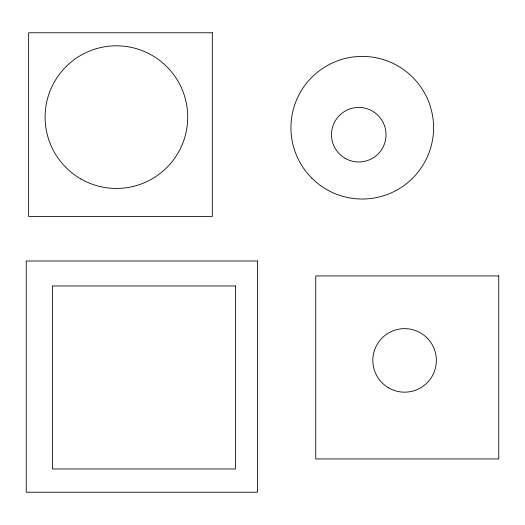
<?xml version="1.0" encoding="UTF-8"?>
<svg xmlns="http://www.w3.org/2000/svg" width="525" height="525" viewBox="0 0 525 525"><rect width="100%" height="100%" fill="white"/><g stroke="black" fill="none" stroke-linecap="round" stroke-linejoin="round"><path stroke-width="0.79" d="M212.31 32.773L28.632 32.773L28.632 216.451L212.31 216.451L212.31 32.773M257.467 261.01L26.25 261.01L26.25 492.227L257.467 492.227L257.467 261.01M498.75 275.927L315.735 275.927L315.735 458.942L498.75 458.942L498.75 275.927M235.403 285.948L52.395 285.948L52.395 468.963L235.403 468.963L235.403 285.948M80.752 178.881A71.315 71.315 0 0 0 187.72 117.121A71.315 71.315 0 0 0 80.752 55.361A71.315 71.315 0 0 0 80.752 178.881M311.83 178.139A71.315 71.315 0 0 0 431.143 146.173A71.315 71.315 0 0 0 343.803 58.826A71.315 71.315 0 0 0 311.83 178.139M388.71 387.916A31.762 31.762 0 0 0 436.36 360.413A31.762 31.762 0 0 0 388.71 332.902A31.762 31.762 0 0 0 388.71 387.916M345.135 158.32A27.267 27.267 0 0 0 386.039 134.702A27.267 27.267 0 0 0 345.135 111.09A27.267 27.267 0 0 0 345.135 158.32"/></g></svg>
